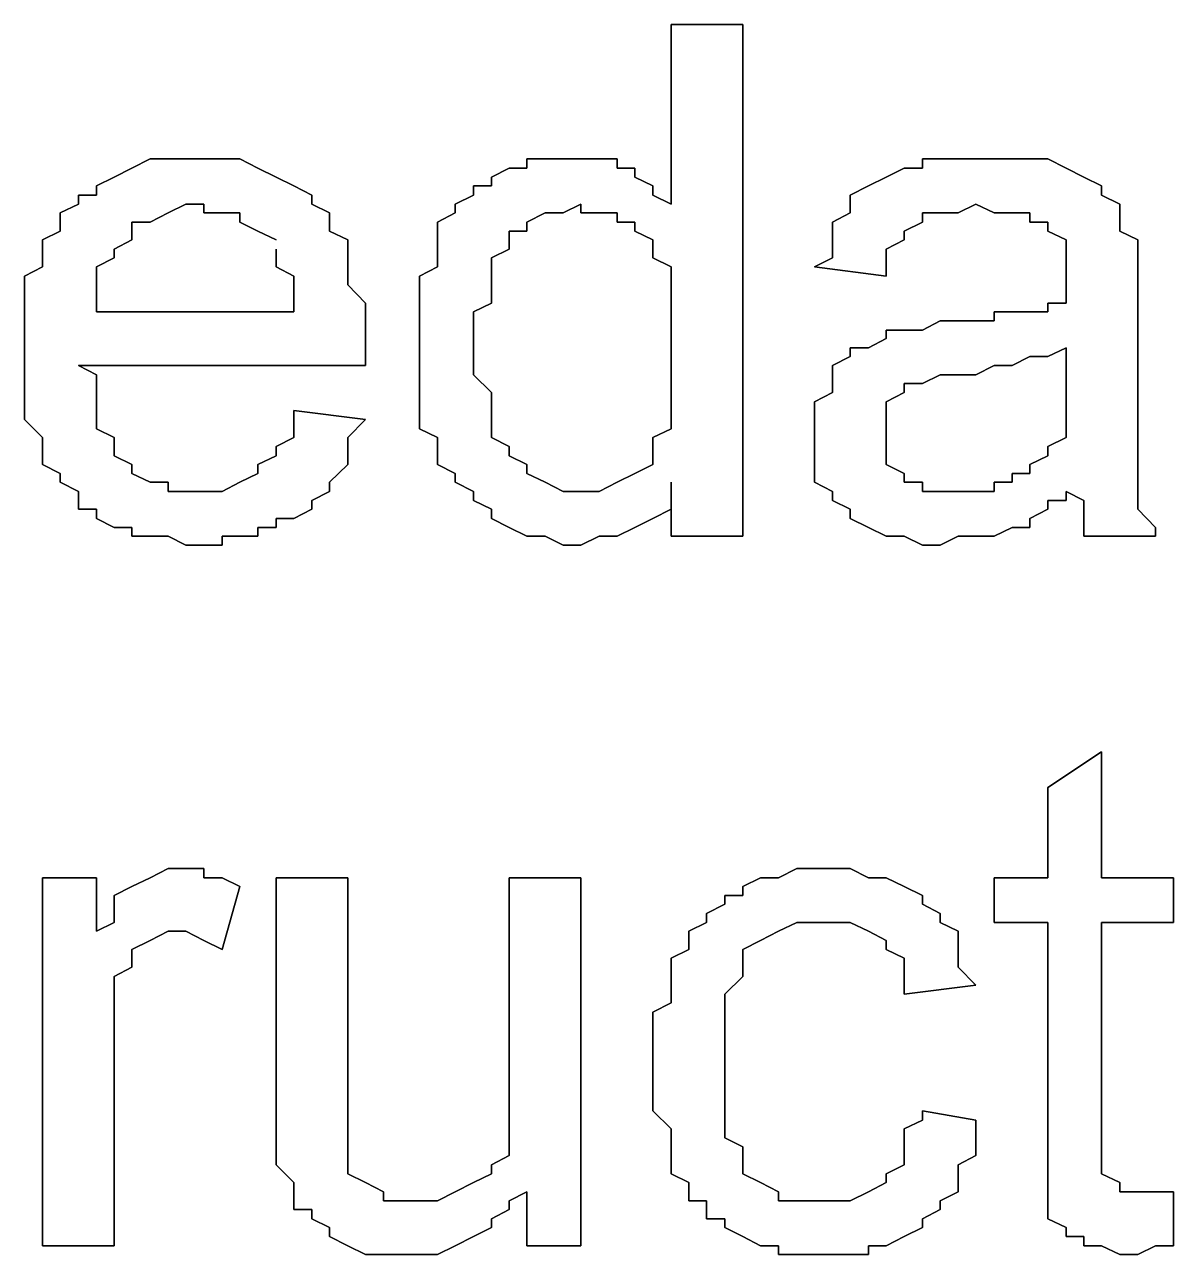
# Model space of a CAD drawing. Header units: metres. Extents: x 2.9 to 42.8, y 1.7 to 28.7.
# Drawn here: x 37.2322 to 37.4579, y 14.9243 to 15.1659 of the extents above; entities that cross this region are included whole.
import ezdxf

# ---------------------------------------------------------------- set-up
doc = ezdxf.new("R2010")
doc.units = ezdxf.units.M
doc.layers.add('GRIS', color=8, linetype='Continuous')

msp = doc.modelspace()

# ---------------------------------------------------------------- linework, layer by layer
at = {"layer": 'GRIS', "lineweight": -3}
for points in [[(37.3733, 15.1659), (37.3592, 15.1659), (37.3733, 15.1659)], [(37.3592, 15.1659), (37.3592, 15.1306), (37.3592, 15.1659)], [(37.3733, 15.0654), (37.3733, 15.1659), (37.3733, 15.0654)], [(37.2569, 15.1395), (37.2533, 15.1377), (37.2569, 15.1395)], [(37.2604, 15.1395), (37.2569, 15.1395), (37.2604, 15.1395)], [(37.2639, 15.1395), (37.2604, 15.1395), (37.2639, 15.1395)], [(37.2674, 15.1395), (37.2639, 15.1395), (37.2674, 15.1395)], [(37.271, 15.1395), (37.2674, 15.1395), (37.271, 15.1395)], [(37.2745, 15.1395), (37.271, 15.1395), (37.2745, 15.1395)], [(37.278, 15.1377), (37.2745, 15.1395), (37.278, 15.1377)], [(37.3345, 15.1395), (37.3309, 15.1395), (37.3345, 15.1395)], [(37.3309, 15.1395), (37.3309, 15.1377), (37.3309, 15.1395)], [(37.338, 15.1395), (37.3345, 15.1395), (37.338, 15.1395)], [(37.3415, 15.1395), (37.338, 15.1395), (37.3415, 15.1395)], [(37.3451, 15.1395), (37.3415, 15.1395), (37.3451, 15.1395)], [(37.3486, 15.1395), (37.3451, 15.1395), (37.3486, 15.1395)], [(37.3486, 15.1377), (37.3486, 15.1395), (37.3486, 15.1377)], [(37.4121, 15.1395), (37.4086, 15.1395), (37.4121, 15.1395)], [(37.4086, 15.1395), (37.4086, 15.1377), (37.4086, 15.1395)], [(37.4156, 15.1395), (37.4121, 15.1395), (37.4156, 15.1395)], [(37.4191, 15.1395), (37.4156, 15.1395), (37.4191, 15.1395)], [(37.4227, 15.1395), (37.4191, 15.1395), (37.4227, 15.1395)], [(37.4262, 15.1395), (37.4227, 15.1395), (37.4262, 15.1395)], [(37.4297, 15.1395), (37.4262, 15.1395), (37.4297, 15.1395)], [(37.4332, 15.1395), (37.4297, 15.1395), (37.4332, 15.1395)], [(37.4368, 15.1377), (37.4332, 15.1395), (37.4368, 15.1377)], [(37.2533, 15.1377), (37.2498, 15.1359), (37.2533, 15.1377)], [(37.2816, 15.1359), (37.278, 15.1377), (37.2816, 15.1359)], [(37.3274, 15.1377), (37.3239, 15.1359), (37.3274, 15.1377)], [(37.3309, 15.1377), (37.3274, 15.1377), (37.3309, 15.1377)], [(37.3521, 15.1377), (37.3486, 15.1377), (37.3521, 15.1377)], [(37.3521, 15.1359), (37.3521, 15.1377), (37.3521, 15.1359)], [(37.405, 15.1377), (37.4015, 15.1359), (37.405, 15.1377)], [(37.4086, 15.1377), (37.405, 15.1377), (37.4086, 15.1377)], [(37.4403, 15.1359), (37.4368, 15.1377), (37.4403, 15.1359)], [(37.2498, 15.1359), (37.2463, 15.1342), (37.2498, 15.1359)], [(37.2463, 15.1342), (37.2463, 15.1324), (37.2463, 15.1342)], [(37.2851, 15.1342), (37.2816, 15.1359), (37.2851, 15.1342)], [(37.2886, 15.1324), (37.2851, 15.1342), (37.2886, 15.1324)], [(37.3239, 15.1342), (37.3204, 15.1342), (37.3239, 15.1342)], [(37.3204, 15.1342), (37.3204, 15.1324), (37.3204, 15.1342)], [(37.3239, 15.1359), (37.3239, 15.1342), (37.3239, 15.1359)], [(37.3556, 15.1342), (37.3521, 15.1359), (37.3556, 15.1342)], [(37.3556, 15.1324), (37.3556, 15.1342), (37.3556, 15.1324)], [(37.398, 15.1342), (37.3944, 15.1324), (37.398, 15.1342)], [(37.4015, 15.1359), (37.398, 15.1342), (37.4015, 15.1359)], [(37.4438, 15.1342), (37.4403, 15.1359), (37.4438, 15.1342)], [(37.4438, 15.1324), (37.4438, 15.1342), (37.4438, 15.1324)], [(37.2463, 15.1324), (37.2428, 15.1324), (37.2463, 15.1324)], [(37.2428, 15.1324), (37.2428, 15.1306), (37.2428, 15.1324)], [(37.2886, 15.1306), (37.2886, 15.1324), (37.2886, 15.1306)], [(37.3204, 15.1324), (37.3168, 15.1306), (37.3204, 15.1324)], [(37.3592, 15.1306), (37.3556, 15.1324), (37.3592, 15.1306)], [(37.3944, 15.1324), (37.3944, 15.1306), (37.3944, 15.1324)], [(37.4474, 15.1306), (37.4438, 15.1324), (37.4474, 15.1306)], [(37.2428, 15.1306), (37.2392, 15.1289), (37.2428, 15.1306)], [(37.2604, 15.1289), (37.2639, 15.1306), (37.2604, 15.1289)], [(37.2639, 15.1306), (37.2674, 15.1306), (37.2639, 15.1306)], [(37.2674, 15.1306), (37.2674, 15.1289), (37.2674, 15.1306)], [(37.2921, 15.1289), (37.2886, 15.1306), (37.2921, 15.1289)], [(37.3168, 15.1306), (37.3168, 15.1289), (37.3168, 15.1306)], [(37.338, 15.1289), (37.3415, 15.1306), (37.338, 15.1289)], [(37.3415, 15.1306), (37.3415, 15.1289), (37.3415, 15.1306)], [(37.3944, 15.1306), (37.3944, 15.1289), (37.3944, 15.1306)], [(37.4156, 15.1289), (37.4191, 15.1306), (37.4156, 15.1289)], [(37.4191, 15.1306), (37.4227, 15.1289), (37.4191, 15.1306)], [(37.4474, 15.1289), (37.4474, 15.1306), (37.4474, 15.1289)], [(37.2392, 15.1289), (37.2392, 15.1271), (37.2392, 15.1289)], [(37.2392, 15.1271), (37.2392, 15.1253), (37.2392, 15.1271)], [(37.2533, 15.1253), (37.2533, 15.1271), (37.2533, 15.1253)], [(37.2533, 15.1271), (37.2569, 15.1271), (37.2533, 15.1271)], [(37.2569, 15.1271), (37.2604, 15.1289), (37.2569, 15.1271)], [(37.2674, 15.1289), (37.271, 15.1289), (37.2674, 15.1289)], [(37.271, 15.1289), (37.2745, 15.1289), (37.271, 15.1289)], [(37.2745, 15.1289), (37.2745, 15.1271), (37.2745, 15.1289)], [(37.2745, 15.1271), (37.278, 15.1253), (37.2745, 15.1271)], [(37.2921, 15.1271), (37.2921, 15.1289), (37.2921, 15.1271)], [(37.2921, 15.1253), (37.2921, 15.1271), (37.2921, 15.1253)], [(37.3168, 15.1289), (37.3133, 15.1271), (37.3168, 15.1289)], [(37.3133, 15.1271), (37.3133, 15.1236), (37.3133, 15.1271)], [(37.3309, 15.1271), (37.3345, 15.1289), (37.3309, 15.1271)], [(37.3309, 15.1253), (37.3309, 15.1271), (37.3309, 15.1253)], [(37.3345, 15.1289), (37.338, 15.1289), (37.3345, 15.1289)], [(37.3415, 15.1289), (37.3451, 15.1289), (37.3415, 15.1289)], [(37.3451, 15.1289), (37.3486, 15.1289), (37.3451, 15.1289)], [(37.3486, 15.1289), (37.3486, 15.1271), (37.3486, 15.1289)], [(37.3486, 15.1271), (37.3521, 15.1271), (37.3486, 15.1271)], [(37.3521, 15.1271), (37.3521, 15.1253), (37.3521, 15.1271)], [(37.3944, 15.1289), (37.3909, 15.1271), (37.3944, 15.1289)], [(37.3909, 15.1271), (37.3909, 15.1253), (37.3909, 15.1271)], [(37.405, 15.1253), (37.4086, 15.1271), (37.405, 15.1253)], [(37.4086, 15.1271), (37.4086, 15.1289), (37.4086, 15.1271)], [(37.4086, 15.1289), (37.4121, 15.1289), (37.4086, 15.1289)], [(37.4121, 15.1289), (37.4156, 15.1289), (37.4121, 15.1289)], [(37.4227, 15.1289), (37.4262, 15.1289), (37.4227, 15.1289)], [(37.4262, 15.1289), (37.4297, 15.1289), (37.4262, 15.1289)], [(37.4297, 15.1289), (37.4297, 15.1271), (37.4297, 15.1289)], [(37.4297, 15.1271), (37.4332, 15.1271), (37.4297, 15.1271)], [(37.4332, 15.1271), (37.4332, 15.1253), (37.4332, 15.1271)], [(37.4474, 15.1253), (37.4474, 15.1289), (37.4474, 15.1253)], [(37.2392, 15.1253), (37.2357, 15.1236), (37.2392, 15.1253)], [(37.2533, 15.1236), (37.2533, 15.1253), (37.2533, 15.1236)], [(37.278, 15.1253), (37.2816, 15.1236), (37.278, 15.1253)], [(37.2957, 15.1236), (37.2921, 15.1253), (37.2957, 15.1236)], [(37.3274, 15.1236), (37.3274, 15.1253), (37.3274, 15.1236)], [(37.3274, 15.1253), (37.3309, 15.1253), (37.3274, 15.1253)], [(37.3521, 15.1253), (37.3556, 15.1236), (37.3521, 15.1253)], [(37.3909, 15.1253), (37.3909, 15.1236), (37.3909, 15.1253)], [(37.405, 15.1236), (37.405, 15.1253), (37.405, 15.1236)], [(37.4332, 15.1253), (37.4368, 15.1236), (37.4332, 15.1253)], [(37.4509, 15.1236), (37.4474, 15.1253), (37.4509, 15.1236)], [(37.2357, 15.1236), (37.2357, 15.1218), (37.2357, 15.1236)], [(37.2357, 15.1218), (37.2357, 15.1183), (37.2357, 15.1218)], [(37.2498, 15.1218), (37.2533, 15.1236), (37.2498, 15.1218)], [(37.2498, 15.1201), (37.2498, 15.1218), (37.2498, 15.1201)], [(37.2816, 15.1218), (37.2816, 15.1183), (37.2816, 15.1218)], [(37.2957, 15.1218), (37.2957, 15.1236), (37.2957, 15.1218)], [(37.2957, 15.1183), (37.2957, 15.1218), (37.2957, 15.1183)], [(37.3133, 15.1236), (37.3133, 15.1218), (37.3133, 15.1236)], [(37.3133, 15.1218), (37.3133, 15.1183), (37.3133, 15.1218)], [(37.3239, 15.1201), (37.3274, 15.1218), (37.3239, 15.1201)], [(37.3274, 15.1218), (37.3274, 15.1236), (37.3274, 15.1218)], [(37.3556, 15.1236), (37.3556, 15.1218), (37.3556, 15.1236)], [(37.3556, 15.1218), (37.3556, 15.1201), (37.3556, 15.1218)], [(37.3909, 15.1236), (37.3909, 15.1201), (37.3909, 15.1236)], [(37.4015, 15.1218), (37.405, 15.1236), (37.4015, 15.1218)], [(37.4015, 15.1201), (37.4015, 15.1218), (37.4015, 15.1201)], [(37.4368, 15.1236), (37.4368, 15.1218), (37.4368, 15.1236)], [(37.4368, 15.1218), (37.4368, 15.1201), (37.4368, 15.1218)], [(37.4509, 15.1218), (37.4509, 15.1236), (37.4509, 15.1218)], [(37.4509, 15.1201), (37.4509, 15.1218), (37.4509, 15.1201)], [(37.2463, 15.1183), (37.2498, 15.1201), (37.2463, 15.1183)], [(37.3239, 15.1183), (37.3239, 15.1201), (37.3239, 15.1183)], [(37.3556, 15.1201), (37.3592, 15.1183), (37.3556, 15.1201)], [(37.3909, 15.1201), (37.3874, 15.1183), (37.3909, 15.1201)], [(37.4015, 15.1165), (37.4015, 15.1201), (37.4015, 15.1165)], [(37.4368, 15.1201), (37.4368, 15.1183), (37.4368, 15.1201)], [(37.4509, 15.1183), (37.4509, 15.1201), (37.4509, 15.1183)], [(37.2357, 15.1183), (37.2322, 15.1165), (37.2357, 15.1183)], [(37.2463, 15.1165), (37.2463, 15.1183), (37.2463, 15.1165)], [(37.2816, 15.1183), (37.2851, 15.1165), (37.2816, 15.1183)], [(37.2957, 15.1165), (37.2957, 15.1183), (37.2957, 15.1165)], [(37.3133, 15.1183), (37.3098, 15.1165), (37.3133, 15.1183)], [(37.3239, 15.1165), (37.3239, 15.1183), (37.3239, 15.1165)], [(37.3592, 15.1183), (37.3592, 15.1165), (37.3592, 15.1183)], [(37.3874, 15.1183), (37.4015, 15.1165), (37.3874, 15.1183)], [(37.4368, 15.1183), (37.4368, 15.1148), (37.4368, 15.1183)], [(37.4509, 15.1148), (37.4509, 15.1183), (37.4509, 15.1148)], [(37.2322, 15.1165), (37.2322, 15.1148), (37.2322, 15.1165)], [(37.2322, 15.1148), (37.2322, 15.1112), (37.2322, 15.1148)], [(37.2463, 15.1148), (37.2463, 15.1165), (37.2463, 15.1148)], [(37.2463, 15.1112), (37.2463, 15.1148), (37.2463, 15.1112)], [(37.2851, 15.1165), (37.2851, 15.1148), (37.2851, 15.1165)], [(37.2851, 15.1148), (37.2851, 15.1112), (37.2851, 15.1148)], [(37.2957, 15.1148), (37.2957, 15.1165), (37.2957, 15.1148)], [(37.2992, 15.1112), (37.2957, 15.1148), (37.2992, 15.1112)], [(37.3098, 15.1165), (37.3098, 15.1148), (37.3098, 15.1165)], [(37.3098, 15.1148), (37.3098, 15.1112), (37.3098, 15.1148)], [(37.3239, 15.113), (37.3239, 15.1165), (37.3239, 15.113)], [(37.3592, 15.1165), (37.3592, 15.1148), (37.3592, 15.1165)], [(37.3592, 15.1148), (37.3592, 15.1112), (37.3592, 15.1148)], [(37.4368, 15.1148), (37.4368, 15.1112), (37.4368, 15.1148)], [(37.4509, 15.113), (37.4509, 15.1148), (37.4509, 15.113)], [(37.3239, 15.1112), (37.3239, 15.113), (37.3239, 15.1112)], [(37.4509, 15.0971), (37.4509, 15.113), (37.4509, 15.0971)], [(37.2322, 15.1112), (37.2322, 15.1095), (37.2322, 15.1112)], [(37.2463, 15.1095), (37.2463, 15.1112), (37.2463, 15.1095)], [(37.2851, 15.1112), (37.2851, 15.1095), (37.2851, 15.1112)], [(37.2992, 15.1095), (37.2992, 15.1112), (37.2992, 15.1095)], [(37.3098, 15.1112), (37.3098, 15.1095), (37.3098, 15.1112)], [(37.3204, 15.1095), (37.3239, 15.1112), (37.3204, 15.1095)], [(37.3592, 15.1112), (37.3592, 15.1095), (37.3592, 15.1112)], [(37.4368, 15.1112), (37.4332, 15.1112), (37.4368, 15.1112)], [(37.4332, 15.1112), (37.4332, 15.1095), (37.4332, 15.1112)], [(37.2322, 15.1095), (37.2322, 15.1077), (37.2322, 15.1095)], [(37.2322, 15.1077), (37.2322, 15.1042), (37.2322, 15.1077)], [(37.2851, 15.1095), (37.2463, 15.1095), (37.2851, 15.1095)], [(37.2992, 15.1077), (37.2992, 15.1095), (37.2992, 15.1077)], [(37.2992, 15.1042), (37.2992, 15.1077), (37.2992, 15.1042)], [(37.3098, 15.1095), (37.3098, 15.1077), (37.3098, 15.1095)], [(37.3098, 15.1077), (37.3098, 15.1042), (37.3098, 15.1077)], [(37.3204, 15.1059), (37.3204, 15.1095), (37.3204, 15.1059)], [(37.3592, 15.1095), (37.3592, 15.1077), (37.3592, 15.1095)], [(37.3592, 15.1077), (37.3592, 15.1042), (37.3592, 15.1077)], [(37.4121, 15.1077), (37.4086, 15.1059), (37.4121, 15.1077)], [(37.4156, 15.1077), (37.4121, 15.1077), (37.4156, 15.1077)], [(37.4191, 15.1077), (37.4156, 15.1077), (37.4191, 15.1077)], [(37.4227, 15.1077), (37.4191, 15.1077), (37.4227, 15.1077)], [(37.4262, 15.1095), (37.4227, 15.1095), (37.4262, 15.1095)], [(37.4227, 15.1095), (37.4227, 15.1077), (37.4227, 15.1095)], [(37.4297, 15.1095), (37.4262, 15.1095), (37.4297, 15.1095)], [(37.4332, 15.1095), (37.4297, 15.1095), (37.4332, 15.1095)], [(37.3204, 15.1024), (37.3204, 15.1059), (37.3204, 15.1024)], [(37.405, 15.1059), (37.4015, 15.1059), (37.405, 15.1059)], [(37.4015, 15.1059), (37.4015, 15.1042), (37.4015, 15.1059)], [(37.4086, 15.1059), (37.405, 15.1059), (37.4086, 15.1059)], [(37.2322, 15.1042), (37.2322, 15.1024), (37.2322, 15.1042)], [(37.2992, 15.1024), (37.2992, 15.1042), (37.2992, 15.1024)], [(37.3098, 15.1042), (37.3098, 15.1024), (37.3098, 15.1042)], [(37.3592, 15.1042), (37.3592, 15.1007), (37.3592, 15.1042)], [(37.4015, 15.1042), (37.398, 15.1024), (37.4015, 15.1042)], [(37.2322, 15.1024), (37.2322, 15.1007), (37.2322, 15.1024)], [(37.2322, 15.1007), (37.2322, 15.0971), (37.2322, 15.1007)], [(37.2992, 15.1007), (37.2992, 15.1024), (37.2992, 15.1007)], [(37.2992, 15.0989), (37.2992, 15.1007), (37.2992, 15.0989)], [(37.3098, 15.1024), (37.3098, 15.1007), (37.3098, 15.1024)], [(37.3098, 15.1007), (37.3098, 15.0989), (37.3098, 15.1007)], [(37.3204, 15.0989), (37.3204, 15.1024), (37.3204, 15.0989)], [(37.3592, 15.1007), (37.3592, 15.0989), (37.3592, 15.1007)], [(37.3944, 15.1007), (37.3909, 15.0989), (37.3944, 15.1007)], [(37.398, 15.1024), (37.3944, 15.1024), (37.398, 15.1024)], [(37.3944, 15.1024), (37.3944, 15.1007), (37.3944, 15.1024)], [(37.4262, 15.0989), (37.4297, 15.1007), (37.4262, 15.0989)], [(37.4297, 15.1007), (37.4332, 15.1007), (37.4297, 15.1007)], [(37.4332, 15.1007), (37.4368, 15.1024), (37.4332, 15.1007)], [(37.4368, 15.1024), (37.4368, 15.0971), (37.4368, 15.1024)], [(37.2463, 15.0971), (37.2428, 15.0989), (37.2463, 15.0971)], [(37.2428, 15.0989), (37.2992, 15.0989), (37.2428, 15.0989)], [(37.3098, 15.0989), (37.3098, 15.0954), (37.3098, 15.0989)], [(37.3204, 15.0971), (37.3204, 15.0989), (37.3204, 15.0971)], [(37.3592, 15.0989), (37.3592, 15.0954), (37.3592, 15.0989)], [(37.3909, 15.0989), (37.3909, 15.0971), (37.3909, 15.0989)], [(37.4191, 15.0971), (37.4227, 15.0989), (37.4191, 15.0971)], [(37.4227, 15.0989), (37.4262, 15.0989), (37.4227, 15.0989)], [(37.2322, 15.0971), (37.2322, 15.0954), (37.2322, 15.0971)], [(37.2322, 15.0954), (37.2322, 15.0918), (37.2322, 15.0954)], [(37.2463, 15.0936), (37.2463, 15.0971), (37.2463, 15.0936)], [(37.3098, 15.0954), (37.3098, 15.0936), (37.3098, 15.0954)], [(37.3239, 15.0936), (37.3204, 15.0971), (37.3239, 15.0936)], [(37.3592, 15.0954), (37.3592, 15.0936), (37.3592, 15.0954)], [(37.3909, 15.0971), (37.3909, 15.0954), (37.3909, 15.0971)], [(37.3909, 15.0954), (37.3909, 15.0936), (37.3909, 15.0954)], [(37.405, 15.0936), (37.405, 15.0954), (37.405, 15.0936)], [(37.405, 15.0954), (37.4086, 15.0954), (37.405, 15.0954)], [(37.4086, 15.0954), (37.4121, 15.0971), (37.4086, 15.0954)], [(37.4121, 15.0971), (37.4156, 15.0971), (37.4121, 15.0971)], [(37.4156, 15.0971), (37.4191, 15.0971), (37.4156, 15.0971)], [(37.4368, 15.0971), (37.4368, 15.0936), (37.4368, 15.0971)], [(37.4509, 15.0918), (37.4509, 15.0971), (37.4509, 15.0918)], [(37.2463, 15.0918), (37.2463, 15.0936), (37.2463, 15.0918)], [(37.3098, 15.0936), (37.3098, 15.0918), (37.3098, 15.0936)], [(37.3239, 15.0918), (37.3239, 15.0936), (37.3239, 15.0918)], [(37.3592, 15.0936), (37.3592, 15.0901), (37.3592, 15.0936)], [(37.3909, 15.0936), (37.3874, 15.0918), (37.3909, 15.0936)], [(37.4015, 15.0918), (37.405, 15.0936), (37.4015, 15.0918)], [(37.4368, 15.0936), (37.4368, 15.0918), (37.4368, 15.0936)], [(37.2322, 15.0918), (37.2322, 15.0901), (37.2322, 15.0918)], [(37.2463, 15.0883), (37.2463, 15.0918), (37.2463, 15.0883)], [(37.3098, 15.0918), (37.3098, 15.0883), (37.3098, 15.0918)], [(37.3239, 15.0883), (37.3239, 15.0918), (37.3239, 15.0883)], [(37.3874, 15.0918), (37.3874, 15.0901), (37.3874, 15.0918)], [(37.4015, 15.0883), (37.4015, 15.0918), (37.4015, 15.0883)], [(37.4368, 15.0918), (37.4368, 15.0901), (37.4368, 15.0918)], [(37.4509, 15.0901), (37.4509, 15.0918), (37.4509, 15.0901)], [(37.2322, 15.0901), (37.2322, 15.0883), (37.2322, 15.0901)], [(37.2322, 15.0883), (37.2357, 15.0848), (37.2322, 15.0883)], [(37.2463, 15.0865), (37.2463, 15.0883), (37.2463, 15.0865)], [(37.2851, 15.0901), (37.2851, 15.0865), (37.2851, 15.0901)], [(37.2992, 15.0883), (37.2851, 15.0901), (37.2992, 15.0883)], [(37.2957, 15.0848), (37.2992, 15.0883), (37.2957, 15.0848)], [(37.3098, 15.0883), (37.3098, 15.0865), (37.3098, 15.0883)], [(37.3239, 15.0865), (37.3239, 15.0883), (37.3239, 15.0865)], [(37.3592, 15.0901), (37.3592, 15.0883), (37.3592, 15.0901)], [(37.3592, 15.0883), (37.3592, 15.0865), (37.3592, 15.0883)], [(37.3874, 15.0901), (37.3874, 15.0883), (37.3874, 15.0901)], [(37.3874, 15.0883), (37.3874, 15.0848), (37.3874, 15.0883)], [(37.4015, 15.0865), (37.4015, 15.0883), (37.4015, 15.0865)], [(37.4368, 15.0901), (37.4368, 15.0865), (37.4368, 15.0901)], [(37.4509, 15.0865), (37.4509, 15.0901), (37.4509, 15.0865)], [(37.2498, 15.0848), (37.2463, 15.0865), (37.2498, 15.0848)], [(37.2851, 15.0865), (37.2851, 15.0848), (37.2851, 15.0865)], [(37.3098, 15.0865), (37.3133, 15.0848), (37.3098, 15.0865)], [(37.3239, 15.0848), (37.3239, 15.0865), (37.3239, 15.0848)], [(37.3592, 15.0865), (37.3556, 15.0848), (37.3592, 15.0865)], [(37.4015, 15.0848), (37.4015, 15.0865), (37.4015, 15.0848)], [(37.4368, 15.0865), (37.4368, 15.0848), (37.4368, 15.0865)], [(37.4509, 15.083), (37.4509, 15.0865), (37.4509, 15.083)], [(37.2357, 15.0848), (37.2357, 15.083), (37.2357, 15.0848)], [(37.2498, 15.083), (37.2498, 15.0848), (37.2498, 15.083)], [(37.2851, 15.0848), (37.2816, 15.083), (37.2851, 15.0848)], [(37.2957, 15.083), (37.2957, 15.0848), (37.2957, 15.083)], [(37.3133, 15.0848), (37.3133, 15.083), (37.3133, 15.0848)], [(37.3274, 15.083), (37.3239, 15.0848), (37.3274, 15.083)], [(37.3556, 15.0848), (37.3556, 15.083), (37.3556, 15.0848)], [(37.3874, 15.0848), (37.3874, 15.083), (37.3874, 15.0848)], [(37.4015, 15.083), (37.4015, 15.0848), (37.4015, 15.083)], [(37.4368, 15.0848), (37.4332, 15.083), (37.4368, 15.0848)], [(37.2357, 15.083), (37.2357, 15.0812), (37.2357, 15.083)], [(37.2357, 15.0812), (37.2357, 15.0795), (37.2357, 15.0812)], [(37.2498, 15.0812), (37.2498, 15.083), (37.2498, 15.0812)], [(37.2533, 15.0795), (37.2498, 15.0812), (37.2533, 15.0795)], [(37.2816, 15.0812), (37.278, 15.0795), (37.2816, 15.0812)], [(37.2816, 15.083), (37.2816, 15.0812), (37.2816, 15.083)], [(37.2957, 15.0812), (37.2957, 15.083), (37.2957, 15.0812)], [(37.2957, 15.0795), (37.2957, 15.0812), (37.2957, 15.0795)], [(37.3133, 15.083), (37.3133, 15.0812), (37.3133, 15.083)], [(37.3133, 15.0812), (37.3133, 15.0795), (37.3133, 15.0812)], [(37.3274, 15.0812), (37.3274, 15.083), (37.3274, 15.0812)], [(37.3309, 15.0795), (37.3274, 15.0812), (37.3309, 15.0795)], [(37.3556, 15.083), (37.3556, 15.0812), (37.3556, 15.083)], [(37.3556, 15.0812), (37.3556, 15.0795), (37.3556, 15.0812)], [(37.3874, 15.083), (37.3874, 15.0795), (37.3874, 15.083)], [(37.4015, 15.0812), (37.4015, 15.083), (37.4015, 15.0812)], [(37.4015, 15.0795), (37.4015, 15.0812), (37.4015, 15.0795)], [(37.4332, 15.0812), (37.4297, 15.0795), (37.4332, 15.0812)], [(37.4332, 15.083), (37.4332, 15.0812), (37.4332, 15.083)], [(37.4509, 15.0812), (37.4509, 15.083), (37.4509, 15.0812)], [(37.4509, 15.0795), (37.4509, 15.0812), (37.4509, 15.0795)], [(37.2357, 15.0795), (37.2392, 15.0777), (37.2357, 15.0795)], [(37.2533, 15.0777), (37.2533, 15.0795), (37.2533, 15.0777)], [(37.278, 15.0795), (37.278, 15.0777), (37.278, 15.0795)], [(37.2921, 15.076), (37.2957, 15.0795), (37.2921, 15.076)], [(37.3133, 15.0795), (37.3168, 15.0777), (37.3133, 15.0795)], [(37.3309, 15.0777), (37.3309, 15.0795), (37.3309, 15.0777)], [(37.3556, 15.0795), (37.3521, 15.0777), (37.3556, 15.0795)], [(37.3874, 15.0795), (37.3874, 15.0777), (37.3874, 15.0795)], [(37.405, 15.0777), (37.4015, 15.0795), (37.405, 15.0777)], [(37.4297, 15.0795), (37.4297, 15.0777), (37.4297, 15.0795)], [(37.4509, 15.0777), (37.4509, 15.0795), (37.4509, 15.0777)], [(37.2392, 15.0777), (37.2392, 15.076), (37.2392, 15.0777)], [(37.2392, 15.076), (37.2428, 15.0742), (37.2392, 15.076)], [(37.2569, 15.076), (37.2533, 15.0777), (37.2569, 15.076)], [(37.2604, 15.076), (37.2569, 15.076), (37.2604, 15.076)], [(37.2604, 15.0742), (37.2604, 15.076), (37.2604, 15.0742)], [(37.2745, 15.076), (37.271, 15.0742), (37.2745, 15.076)], [(37.278, 15.0777), (37.2745, 15.076), (37.278, 15.0777)], [(37.2921, 15.0742), (37.2921, 15.076), (37.2921, 15.0742)], [(37.3168, 15.0777), (37.3168, 15.076), (37.3168, 15.0777)], [(37.3168, 15.076), (37.3204, 15.0742), (37.3168, 15.076)], [(37.3345, 15.076), (37.3309, 15.0777), (37.3345, 15.076)], [(37.338, 15.0742), (37.3345, 15.076), (37.338, 15.0742)], [(37.3486, 15.076), (37.3451, 15.0742), (37.3486, 15.076)], [(37.3521, 15.0777), (37.3486, 15.076), (37.3521, 15.0777)], [(37.3592, 15.0724), (37.3592, 15.076), (37.3592, 15.0724)], [(37.3592, 15.076), (37.3592, 15.0654), (37.3592, 15.076)], [(37.3874, 15.0777), (37.3874, 15.076), (37.3874, 15.0777)], [(37.3874, 15.076), (37.3909, 15.0742), (37.3874, 15.076)], [(37.405, 15.076), (37.405, 15.0777), (37.405, 15.076)], [(37.4086, 15.076), (37.405, 15.076), (37.4086, 15.076)], [(37.4086, 15.0742), (37.4086, 15.076), (37.4086, 15.0742)], [(37.4262, 15.076), (37.4227, 15.076), (37.4262, 15.076)], [(37.4227, 15.076), (37.4227, 15.0742), (37.4227, 15.076)], [(37.4297, 15.0777), (37.4262, 15.0777), (37.4297, 15.0777)], [(37.4262, 15.0777), (37.4262, 15.076), (37.4262, 15.0777)], [(37.4509, 15.076), (37.4509, 15.0777), (37.4509, 15.076)], [(37.4509, 15.0742), (37.4509, 15.076), (37.4509, 15.0742)], [(37.2428, 15.0742), (37.2428, 15.0724), (37.2428, 15.0742)], [(37.2639, 15.0742), (37.2604, 15.0742), (37.2639, 15.0742)], [(37.2674, 15.0742), (37.2639, 15.0742), (37.2674, 15.0742)], [(37.271, 15.0742), (37.2674, 15.0742), (37.271, 15.0742)], [(37.2886, 15.0724), (37.2921, 15.0742), (37.2886, 15.0724)], [(37.3204, 15.0742), (37.3204, 15.0724), (37.3204, 15.0742)], [(37.3415, 15.0742), (37.338, 15.0742), (37.3415, 15.0742)], [(37.3451, 15.0742), (37.3415, 15.0742), (37.3451, 15.0742)], [(37.3909, 15.0742), (37.3909, 15.0724), (37.3909, 15.0742)], [(37.4121, 15.0742), (37.4086, 15.0742), (37.4121, 15.0742)], [(37.4156, 15.0742), (37.4121, 15.0742), (37.4156, 15.0742)], [(37.4191, 15.0742), (37.4156, 15.0742), (37.4191, 15.0742)], [(37.4227, 15.0742), (37.4191, 15.0742), (37.4227, 15.0742)], [(37.4368, 15.0742), (37.4403, 15.0724), (37.4368, 15.0742)], [(37.4368, 15.0724), (37.4368, 15.0742), (37.4368, 15.0724)], [(37.4509, 15.0724), (37.4509, 15.0742), (37.4509, 15.0724)], [(37.2428, 15.0724), (37.2428, 15.0707), (37.2428, 15.0724)], [(37.2886, 15.0707), (37.2886, 15.0724), (37.2886, 15.0707)], [(37.3204, 15.0724), (37.3239, 15.0707), (37.3204, 15.0724)], [(37.3592, 15.0707), (37.3592, 15.0724), (37.3592, 15.0707)], [(37.3909, 15.0724), (37.3944, 15.0707), (37.3909, 15.0724)], [(37.4332, 15.0707), (37.4332, 15.0724), (37.4332, 15.0707)], [(37.4332, 15.0724), (37.4368, 15.0724), (37.4332, 15.0724)], [(37.4403, 15.0724), (37.4403, 15.0707), (37.4403, 15.0724)], [(37.4509, 15.0707), (37.4509, 15.0724), (37.4509, 15.0707)], [(37.2428, 15.0707), (37.2463, 15.0707), (37.2428, 15.0707)], [(37.2463, 15.0707), (37.2463, 15.0689), (37.2463, 15.0707)], [(37.2463, 15.0689), (37.2498, 15.0671), (37.2463, 15.0689)], [(37.2816, 15.0671), (37.2816, 15.0689), (37.2816, 15.0671)], [(37.2816, 15.0689), (37.2851, 15.0689), (37.2816, 15.0689)], [(37.2851, 15.0689), (37.2886, 15.0707), (37.2851, 15.0689)], [(37.3239, 15.0707), (37.3239, 15.0689), (37.3239, 15.0707)], [(37.3239, 15.0689), (37.3274, 15.0671), (37.3239, 15.0689)], [(37.3521, 15.0671), (37.3556, 15.0689), (37.3521, 15.0671)], [(37.3556, 15.0689), (37.3592, 15.0707), (37.3556, 15.0689)], [(37.3944, 15.0707), (37.3944, 15.0689), (37.3944, 15.0707)], [(37.3944, 15.0689), (37.398, 15.0671), (37.3944, 15.0689)], [(37.4297, 15.0689), (37.4332, 15.0707), (37.4297, 15.0689)], [(37.4297, 15.0671), (37.4297, 15.0689), (37.4297, 15.0671)], [(37.4403, 15.0707), (37.4403, 15.0689), (37.4403, 15.0707)], [(37.4403, 15.0689), (37.4403, 15.0654), (37.4403, 15.0689)], [(37.4544, 15.0671), (37.4509, 15.0707), (37.4544, 15.0671)], [(37.2498, 15.0671), (37.2533, 15.0671), (37.2498, 15.0671)], [(37.2533, 15.0671), (37.2533, 15.0654), (37.2533, 15.0671)], [(37.278, 15.0654), (37.278, 15.0671), (37.278, 15.0654)], [(37.278, 15.0671), (37.2816, 15.0671), (37.278, 15.0671)], [(37.3274, 15.0671), (37.3309, 15.0654), (37.3274, 15.0671)], [(37.3486, 15.0654), (37.3521, 15.0671), (37.3486, 15.0654)], [(37.398, 15.0671), (37.4015, 15.0654), (37.398, 15.0671)], [(37.4227, 15.0654), (37.4262, 15.0671), (37.4227, 15.0654)], [(37.4262, 15.0671), (37.4297, 15.0671), (37.4262, 15.0671)], [(37.4544, 15.0654), (37.4544, 15.0671), (37.4544, 15.0654)], [(37.2533, 15.0654), (37.2569, 15.0654), (37.2533, 15.0654)], [(37.2569, 15.0654), (37.2604, 15.0654), (37.2569, 15.0654)], [(37.2604, 15.0654), (37.2639, 15.0636), (37.2604, 15.0654)], [(37.271, 15.0636), (37.271, 15.0654), (37.271, 15.0636)], [(37.271, 15.0654), (37.2745, 15.0654), (37.271, 15.0654)], [(37.2745, 15.0654), (37.278, 15.0654), (37.2745, 15.0654)], [(37.3309, 15.0654), (37.3345, 15.0654), (37.3309, 15.0654)], [(37.3345, 15.0654), (37.338, 15.0636), (37.3345, 15.0654)], [(37.3415, 15.0636), (37.3451, 15.0654), (37.3415, 15.0636)], [(37.3451, 15.0654), (37.3486, 15.0654), (37.3451, 15.0654)], [(37.3592, 15.0654), (37.3733, 15.0654), (37.3592, 15.0654)], [(37.4015, 15.0654), (37.405, 15.0654), (37.4015, 15.0654)], [(37.405, 15.0654), (37.4086, 15.0636), (37.405, 15.0654)], [(37.4121, 15.0636), (37.4156, 15.0654), (37.4121, 15.0636)], [(37.4156, 15.0654), (37.4191, 15.0654), (37.4156, 15.0654)], [(37.4191, 15.0654), (37.4227, 15.0654), (37.4191, 15.0654)], [(37.4403, 15.0654), (37.4544, 15.0654), (37.4403, 15.0654)], [(37.2639, 15.0636), (37.2674, 15.0636), (37.2639, 15.0636)], [(37.2674, 15.0636), (37.271, 15.0636), (37.2674, 15.0636)], [(37.338, 15.0636), (37.3415, 15.0636), (37.338, 15.0636)], [(37.4086, 15.0636), (37.4121, 15.0636), (37.4086, 15.0636)], [(37.4438, 15.023), (37.4332, 15.016), (37.4438, 15.023)], [(37.4438, 14.9983), (37.4438, 15.023), (37.4438, 14.9983)], [(37.4332, 15.016), (37.4332, 14.9983), (37.4332, 15.016)], [(37.2604, 15.0001), (37.2569, 14.9983), (37.2604, 15.0001)], [(37.2639, 15.0001), (37.2604, 15.0001), (37.2639, 15.0001)], [(37.2674, 15.0001), (37.2639, 15.0001), (37.2674, 15.0001)], [(37.2674, 14.9983), (37.2674, 15.0001), (37.2674, 14.9983)], [(37.3839, 15.0001), (37.3803, 14.9983), (37.3839, 15.0001)], [(37.3874, 15.0001), (37.3839, 15.0001), (37.3874, 15.0001)], [(37.3909, 15.0001), (37.3874, 15.0001), (37.3909, 15.0001)], [(37.3944, 15.0001), (37.3909, 15.0001), (37.3944, 15.0001)], [(37.398, 14.9983), (37.3944, 15.0001), (37.398, 14.9983)], [(37.2463, 14.9983), (37.2357, 14.9983), (37.2463, 14.9983)], [(37.2357, 14.9983), (37.2357, 14.926), (37.2357, 14.9983)], [(37.2463, 14.9878), (37.2463, 14.9983), (37.2463, 14.9878)], [(37.2533, 14.9966), (37.2498, 14.9948), (37.2533, 14.9966)], [(37.2569, 14.9983), (37.2533, 14.9966), (37.2569, 14.9983)], [(37.271, 14.9983), (37.2674, 14.9983), (37.271, 14.9983)], [(37.2745, 14.9966), (37.271, 14.9983), (37.2745, 14.9966)], [(37.271, 14.9842), (37.2745, 14.9966), (37.271, 14.9842)], [(37.2957, 14.9983), (37.2816, 14.9983), (37.2957, 14.9983)], [(37.2816, 14.9983), (37.2816, 14.9542), (37.2816, 14.9983)], [(37.2957, 14.9578), (37.2957, 14.9983), (37.2957, 14.9578)], [(37.3415, 14.9983), (37.3274, 14.9983), (37.3415, 14.9983)], [(37.3274, 14.9983), (37.3274, 14.9595), (37.3274, 14.9983)], [(37.3415, 14.926), (37.3415, 14.9983), (37.3415, 14.926)], [(37.3768, 14.9983), (37.3733, 14.9966), (37.3768, 14.9983)], [(37.3733, 14.9966), (37.3733, 14.9948), (37.3733, 14.9966)], [(37.3803, 14.9983), (37.3768, 14.9983), (37.3803, 14.9983)], [(37.4015, 14.9983), (37.398, 14.9983), (37.4015, 14.9983)], [(37.405, 14.9966), (37.4015, 14.9983), (37.405, 14.9966)], [(37.4086, 14.9948), (37.405, 14.9966), (37.4086, 14.9948)], [(37.4332, 14.9983), (37.4227, 14.9983), (37.4332, 14.9983)], [(37.4227, 14.9983), (37.4227, 14.9895), (37.4227, 14.9983)], [(37.4579, 14.9983), (37.4438, 14.9983), (37.4579, 14.9983)], [(37.4579, 14.9895), (37.4579, 14.9983), (37.4579, 14.9895)], [(37.2498, 14.9948), (37.2498, 14.9931), (37.2498, 14.9948)], [(37.3733, 14.9948), (37.3698, 14.9948), (37.3733, 14.9948)], [(37.3698, 14.9948), (37.3698, 14.9931), (37.3698, 14.9948)], [(37.4086, 14.9931), (37.4086, 14.9948), (37.4086, 14.9931)], [(37.2498, 14.9931), (37.2498, 14.9895), (37.2498, 14.9931)], [(37.3698, 14.9931), (37.3662, 14.9913), (37.3698, 14.9931)], [(37.3662, 14.9913), (37.3662, 14.9895), (37.3662, 14.9913)], [(37.4121, 14.9913), (37.4086, 14.9931), (37.4121, 14.9913)], [(37.4121, 14.9895), (37.4121, 14.9913), (37.4121, 14.9895)], [(37.2498, 14.9895), (37.2463, 14.9878), (37.2498, 14.9895)], [(37.3662, 14.9895), (37.3627, 14.9878), (37.3662, 14.9895)], [(37.3803, 14.9878), (37.3839, 14.9895), (37.3803, 14.9878)], [(37.3839, 14.9895), (37.3874, 14.9895), (37.3839, 14.9895)], [(37.3874, 14.9895), (37.3909, 14.9895), (37.3874, 14.9895)], [(37.3909, 14.9895), (37.3944, 14.9895), (37.3909, 14.9895)], [(37.3944, 14.9895), (37.398, 14.9878), (37.3944, 14.9895)], [(37.4156, 14.9878), (37.4121, 14.9895), (37.4156, 14.9878)], [(37.4227, 14.9895), (37.4332, 14.9895), (37.4227, 14.9895)], [(37.4332, 14.9895), (37.4332, 14.9472), (37.4332, 14.9895)], [(37.4438, 14.9472), (37.4438, 14.9895), (37.4438, 14.9472)], [(37.4438, 14.9895), (37.4579, 14.9895), (37.4438, 14.9895)], [(37.2569, 14.986), (37.2604, 14.9878), (37.2569, 14.986)], [(37.2604, 14.9878), (37.2639, 14.9878), (37.2604, 14.9878)], [(37.2639, 14.9878), (37.2674, 14.986), (37.2639, 14.9878)], [(37.3627, 14.9878), (37.3627, 14.986), (37.3627, 14.9878)], [(37.3768, 14.986), (37.3803, 14.9878), (37.3768, 14.986)], [(37.398, 14.9878), (37.4015, 14.986), (37.398, 14.9878)], [(37.4156, 14.9842), (37.4156, 14.9878), (37.4156, 14.9842)], [(37.2533, 14.9842), (37.2569, 14.986), (37.2533, 14.9842)], [(37.2533, 14.9825), (37.2533, 14.9842), (37.2533, 14.9825)], [(37.2674, 14.986), (37.271, 14.9842), (37.2674, 14.986)], [(37.3627, 14.9842), (37.3592, 14.9825), (37.3627, 14.9842)], [(37.3627, 14.986), (37.3627, 14.9842), (37.3627, 14.986)], [(37.3733, 14.9842), (37.3768, 14.986), (37.3733, 14.9842)], [(37.3733, 14.9825), (37.3733, 14.9842), (37.3733, 14.9825)], [(37.4015, 14.986), (37.4015, 14.9842), (37.4015, 14.986)], [(37.4015, 14.9842), (37.405, 14.9825), (37.4015, 14.9842)], [(37.4156, 14.9825), (37.4156, 14.9842), (37.4156, 14.9825)], [(37.2533, 14.9807), (37.2533, 14.9825), (37.2533, 14.9807)], [(37.3592, 14.9825), (37.3592, 14.9807), (37.3592, 14.9825)], [(37.3733, 14.9807), (37.3733, 14.9825), (37.3733, 14.9807)], [(37.405, 14.9825), (37.405, 14.9807), (37.405, 14.9825)], [(37.4156, 14.9807), (37.4156, 14.9825), (37.4156, 14.9807)], [(37.2498, 14.9789), (37.2533, 14.9807), (37.2498, 14.9789)], [(37.3592, 14.9807), (37.3592, 14.9789), (37.3592, 14.9807)], [(37.3733, 14.9789), (37.3733, 14.9807), (37.3733, 14.9789)], [(37.405, 14.9807), (37.405, 14.9772), (37.405, 14.9807)], [(37.4191, 14.9772), (37.4156, 14.9807), (37.4191, 14.9772)], [(37.2498, 14.9754), (37.2498, 14.9789), (37.2498, 14.9754)], [(37.3592, 14.9789), (37.3592, 14.9772), (37.3592, 14.9789)], [(37.3592, 14.9772), (37.3592, 14.9737), (37.3592, 14.9772)], [(37.3698, 14.9754), (37.3733, 14.9789), (37.3698, 14.9754)], [(37.405, 14.9772), (37.405, 14.9754), (37.405, 14.9772)], [(37.405, 14.9754), (37.4191, 14.9772), (37.405, 14.9754)], [(37.2498, 14.9737), (37.2498, 14.9754), (37.2498, 14.9737)], [(37.3698, 14.9737), (37.3698, 14.9754), (37.3698, 14.9737)], [(37.2498, 14.9719), (37.2498, 14.9737), (37.2498, 14.9719)], [(37.3592, 14.9737), (37.3556, 14.9719), (37.3592, 14.9737)], [(37.3698, 14.9719), (37.3698, 14.9737), (37.3698, 14.9719)], [(37.2498, 14.9684), (37.2498, 14.9719), (37.2498, 14.9684)], [(37.3556, 14.9719), (37.3556, 14.9701), (37.3556, 14.9719)], [(37.3556, 14.9701), (37.3556, 14.9666), (37.3556, 14.9701)], [(37.3698, 14.9684), (37.3698, 14.9719), (37.3698, 14.9684)], [(37.2498, 14.9666), (37.2498, 14.9684), (37.2498, 14.9666)], [(37.3698, 14.9666), (37.3698, 14.9684), (37.3698, 14.9666)], [(37.2498, 14.9631), (37.2498, 14.9666), (37.2498, 14.9631)], [(37.3556, 14.9666), (37.3556, 14.9648), (37.3556, 14.9666)], [(37.3556, 14.9648), (37.3556, 14.9613), (37.3556, 14.9648)], [(37.3698, 14.9631), (37.3698, 14.9666), (37.3698, 14.9631)], [(37.2498, 14.926), (37.2498, 14.9631), (37.2498, 14.926)], [(37.3698, 14.9613), (37.3698, 14.9631), (37.3698, 14.9613)], [(37.3556, 14.9613), (37.3556, 14.9595), (37.3556, 14.9613)], [(37.3698, 14.9595), (37.3698, 14.9613), (37.3698, 14.9595)], [(37.2957, 14.9542), (37.2957, 14.9578), (37.2957, 14.9542)], [(37.3274, 14.9595), (37.3274, 14.956), (37.3274, 14.9595)], [(37.3556, 14.9595), (37.3556, 14.9578), (37.3556, 14.9595)], [(37.3556, 14.9578), (37.3556, 14.9542), (37.3556, 14.9578)], [(37.3698, 14.956), (37.3698, 14.9595), (37.3698, 14.956)], [(37.3274, 14.956), (37.3274, 14.9542), (37.3274, 14.956)], [(37.3698, 14.9542), (37.3698, 14.956), (37.3698, 14.9542)], [(37.2816, 14.9542), (37.2816, 14.9507), (37.2816, 14.9542)], [(37.2957, 14.9525), (37.2957, 14.9542), (37.2957, 14.9525)], [(37.3274, 14.9542), (37.3274, 14.9507), (37.3274, 14.9542)], [(37.3556, 14.9542), (37.3556, 14.9525), (37.3556, 14.9542)], [(37.3698, 14.9507), (37.3698, 14.9542), (37.3698, 14.9507)], [(37.2816, 14.9507), (37.2816, 14.949), (37.2816, 14.9507)], [(37.2957, 14.949), (37.2957, 14.9525), (37.2957, 14.949)], [(37.3274, 14.9507), (37.3274, 14.949), (37.3274, 14.9507)], [(37.3556, 14.9525), (37.3592, 14.949), (37.3556, 14.9525)], [(37.3698, 14.949), (37.3698, 14.9507), (37.3698, 14.949)], [(37.4086, 14.9507), (37.405, 14.949), (37.4086, 14.9507)], [(37.4086, 14.9525), (37.4086, 14.9507), (37.4086, 14.9525)], [(37.4191, 14.9507), (37.4086, 14.9525), (37.4191, 14.9507)], [(37.4191, 14.949), (37.4191, 14.9507), (37.4191, 14.949)], [(37.2816, 14.949), (37.2816, 14.9454), (37.2816, 14.949)], [(37.2957, 14.9472), (37.2957, 14.949), (37.2957, 14.9472)], [(37.3274, 14.949), (37.3274, 14.9472), (37.3274, 14.949)], [(37.3592, 14.949), (37.3592, 14.9472), (37.3592, 14.949)], [(37.3698, 14.9472), (37.3698, 14.949), (37.3698, 14.9472)], [(37.405, 14.949), (37.405, 14.9454), (37.405, 14.949)], [(37.4191, 14.9454), (37.4191, 14.949), (37.4191, 14.9454)], [(37.2816, 14.9454), (37.2816, 14.9437), (37.2816, 14.9454)], [(37.2957, 14.9454), (37.2957, 14.9472), (37.2957, 14.9454)], [(37.2957, 14.9437), (37.2957, 14.9454), (37.2957, 14.9437)], [(37.3274, 14.9472), (37.3274, 14.9454), (37.3274, 14.9472)], [(37.3274, 14.9454), (37.3274, 14.9437), (37.3274, 14.9454)], [(37.3592, 14.9472), (37.3592, 14.9454), (37.3592, 14.9472)], [(37.3592, 14.9454), (37.3592, 14.9437), (37.3592, 14.9454)], [(37.3733, 14.9454), (37.3698, 14.9472), (37.3733, 14.9454)], [(37.3733, 14.9437), (37.3733, 14.9454), (37.3733, 14.9437)], [(37.405, 14.9454), (37.405, 14.9437), (37.405, 14.9454)], [(37.4191, 14.9437), (37.4191, 14.9454), (37.4191, 14.9437)], [(37.4332, 14.9472), (37.4332, 14.9437), (37.4332, 14.9472)], [(37.4438, 14.9437), (37.4438, 14.9472), (37.4438, 14.9437)], [(37.2816, 14.9437), (37.2816, 14.9419), (37.2816, 14.9437)], [(37.2957, 14.9401), (37.2957, 14.9437), (37.2957, 14.9401)], [(37.3274, 14.9437), (37.3239, 14.9419), (37.3274, 14.9437)], [(37.3592, 14.9437), (37.3592, 14.9401), (37.3592, 14.9437)], [(37.3733, 14.9419), (37.3733, 14.9437), (37.3733, 14.9419)], [(37.405, 14.9437), (37.405, 14.9419), (37.405, 14.9437)], [(37.4156, 14.9419), (37.4191, 14.9437), (37.4156, 14.9419)], [(37.4332, 14.9437), (37.4332, 14.9401), (37.4332, 14.9437)], [(37.4438, 14.9401), (37.4438, 14.9437), (37.4438, 14.9401)], [(37.2816, 14.9419), (37.2851, 14.9384), (37.2816, 14.9419)], [(37.3239, 14.9419), (37.3239, 14.9401), (37.3239, 14.9419)], [(37.3733, 14.9401), (37.3733, 14.9419), (37.3733, 14.9401)], [(37.405, 14.9419), (37.4015, 14.9401), (37.405, 14.9419)], [(37.4156, 14.9384), (37.4156, 14.9419), (37.4156, 14.9384)], [(37.2851, 14.9384), (37.2851, 14.9366), (37.2851, 14.9384)], [(37.2992, 14.9384), (37.2957, 14.9401), (37.2992, 14.9384)], [(37.3027, 14.9366), (37.2992, 14.9384), (37.3027, 14.9366)], [(37.3204, 14.9384), (37.3168, 14.9366), (37.3204, 14.9384)], [(37.3239, 14.9401), (37.3204, 14.9384), (37.3239, 14.9401)], [(37.3592, 14.9401), (37.3627, 14.9384), (37.3592, 14.9401)], [(37.3627, 14.9384), (37.3627, 14.9366), (37.3627, 14.9384)], [(37.3768, 14.9384), (37.3733, 14.9401), (37.3768, 14.9384)], [(37.3803, 14.9366), (37.3768, 14.9384), (37.3803, 14.9366)], [(37.4015, 14.9384), (37.398, 14.9366), (37.4015, 14.9384)], [(37.4015, 14.9401), (37.4015, 14.9384), (37.4015, 14.9401)], [(37.4156, 14.9366), (37.4156, 14.9384), (37.4156, 14.9366)], [(37.4332, 14.9401), (37.4332, 14.9384), (37.4332, 14.9401)], [(37.4332, 14.9384), (37.4332, 14.9348), (37.4332, 14.9384)], [(37.4474, 14.9384), (37.4438, 14.9401), (37.4474, 14.9384)], [(37.4474, 14.9366), (37.4474, 14.9384), (37.4474, 14.9366)], [(37.2851, 14.9366), (37.2851, 14.9348), (37.2851, 14.9366)], [(37.3027, 14.9348), (37.3027, 14.9366), (37.3027, 14.9348)], [(37.3168, 14.9366), (37.3133, 14.9348), (37.3168, 14.9366)], [(37.3274, 14.9348), (37.3309, 14.9366), (37.3274, 14.9348)], [(37.3309, 14.9366), (37.3309, 14.926), (37.3309, 14.9366)], [(37.3627, 14.9366), (37.3627, 14.9348), (37.3627, 14.9366)], [(37.3803, 14.9348), (37.3803, 14.9366), (37.3803, 14.9348)], [(37.398, 14.9366), (37.3944, 14.9348), (37.398, 14.9366)], [(37.4121, 14.9348), (37.4156, 14.9366), (37.4121, 14.9348)], [(37.4509, 14.9366), (37.4474, 14.9366), (37.4509, 14.9366)], [(37.4544, 14.9366), (37.4509, 14.9366), (37.4544, 14.9366)], [(37.4579, 14.9366), (37.4544, 14.9366), (37.4579, 14.9366)], [(37.4579, 14.926), (37.4579, 14.9366), (37.4579, 14.926)], [(37.2851, 14.9348), (37.2851, 14.9331), (37.2851, 14.9348)], [(37.3062, 14.9348), (37.3027, 14.9348), (37.3062, 14.9348)], [(37.3098, 14.9348), (37.3062, 14.9348), (37.3098, 14.9348)], [(37.3133, 14.9348), (37.3098, 14.9348), (37.3133, 14.9348)], [(37.3274, 14.9331), (37.3274, 14.9348), (37.3274, 14.9331)], [(37.3627, 14.9348), (37.3662, 14.9348), (37.3627, 14.9348)], [(37.3662, 14.9348), (37.3662, 14.9331), (37.3662, 14.9348)], [(37.3839, 14.9348), (37.3803, 14.9348), (37.3839, 14.9348)], [(37.3874, 14.9348), (37.3839, 14.9348), (37.3874, 14.9348)], [(37.3909, 14.9348), (37.3874, 14.9348), (37.3909, 14.9348)], [(37.3944, 14.9348), (37.3909, 14.9348), (37.3944, 14.9348)], [(37.4121, 14.9331), (37.4121, 14.9348), (37.4121, 14.9331)], [(37.4332, 14.9348), (37.4332, 14.9331), (37.4332, 14.9348)], [(37.2851, 14.9331), (37.2886, 14.9331), (37.2851, 14.9331)], [(37.2886, 14.9331), (37.2886, 14.9313), (37.2886, 14.9331)], [(37.2886, 14.9313), (37.2921, 14.9296), (37.2886, 14.9313)], [(37.3239, 14.9313), (37.3274, 14.9331), (37.3239, 14.9313)], [(37.3239, 14.9296), (37.3239, 14.9313), (37.3239, 14.9296)], [(37.3662, 14.9331), (37.3662, 14.9313), (37.3662, 14.9331)], [(37.3662, 14.9313), (37.3698, 14.9313), (37.3662, 14.9313)], [(37.3698, 14.9313), (37.3698, 14.9296), (37.3698, 14.9313)], [(37.4086, 14.9313), (37.4121, 14.9331), (37.4086, 14.9313)], [(37.4086, 14.9296), (37.4086, 14.9313), (37.4086, 14.9296)], [(37.4332, 14.9331), (37.4332, 14.9313), (37.4332, 14.9331)], [(37.4332, 14.9313), (37.4368, 14.9296), (37.4332, 14.9313)], [(37.2921, 14.9296), (37.2921, 14.9278), (37.2921, 14.9296)], [(37.3204, 14.9278), (37.3239, 14.9296), (37.3204, 14.9278)], [(37.3698, 14.9296), (37.3733, 14.9278), (37.3698, 14.9296)], [(37.405, 14.9278), (37.4086, 14.9296), (37.405, 14.9278)], [(37.4368, 14.9296), (37.4368, 14.9278), (37.4368, 14.9296)], [(37.2921, 14.9278), (37.2957, 14.926), (37.2921, 14.9278)], [(37.3168, 14.926), (37.3204, 14.9278), (37.3168, 14.926)], [(37.3733, 14.9278), (37.3768, 14.926), (37.3733, 14.9278)], [(37.4015, 14.926), (37.405, 14.9278), (37.4015, 14.926)], [(37.4368, 14.9278), (37.4403, 14.9278), (37.4368, 14.9278)], [(37.4403, 14.9278), (37.4403, 14.926), (37.4403, 14.9278)], [(37.2357, 14.926), (37.2498, 14.926), (37.2357, 14.926)], [(37.2957, 14.926), (37.2992, 14.9243), (37.2957, 14.926)], [(37.2992, 14.9243), (37.3027, 14.9243), (37.2992, 14.9243)], [(37.3027, 14.9243), (37.3062, 14.9243), (37.3027, 14.9243)], [(37.3062, 14.9243), (37.3098, 14.9243), (37.3062, 14.9243)], [(37.3098, 14.9243), (37.3133, 14.9243), (37.3098, 14.9243)], [(37.3133, 14.9243), (37.3168, 14.926), (37.3133, 14.9243)], [(37.3309, 14.926), (37.3415, 14.926), (37.3309, 14.926)], [(37.3768, 14.926), (37.3803, 14.926), (37.3768, 14.926)], [(37.3803, 14.926), (37.3803, 14.9243), (37.3803, 14.926)], [(37.3803, 14.9243), (37.3839, 14.9243), (37.3803, 14.9243)], [(37.3839, 14.9243), (37.3874, 14.9243), (37.3839, 14.9243)], [(37.3874, 14.9243), (37.3909, 14.9243), (37.3874, 14.9243)], [(37.3909, 14.9243), (37.3944, 14.9243), (37.3909, 14.9243)], [(37.3944, 14.9243), (37.398, 14.9243), (37.3944, 14.9243)], [(37.398, 14.9243), (37.398, 14.926), (37.398, 14.9243)], [(37.398, 14.926), (37.4015, 14.926), (37.398, 14.926)], [(37.4403, 14.926), (37.4438, 14.926), (37.4403, 14.926)], [(37.4438, 14.926), (37.4474, 14.9243), (37.4438, 14.926)], [(37.4474, 14.9243), (37.4509, 14.9243), (37.4474, 14.9243)], [(37.4509, 14.9243), (37.4544, 14.926), (37.4509, 14.9243)], [(37.4544, 14.926), (37.4579, 14.926), (37.4544, 14.926)]]:
    msp.add_lwpolyline(points, dxfattribs=at)

doc.saveas('drawing.dxf')
